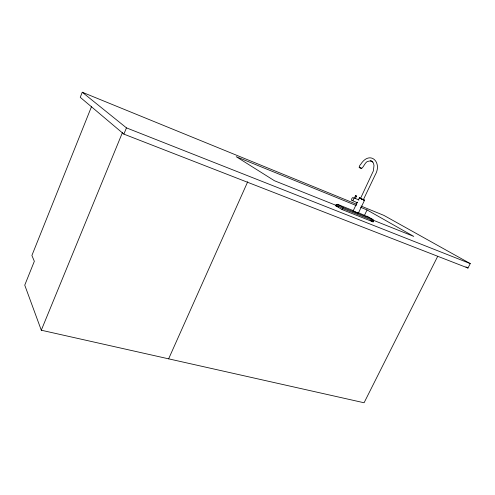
<?xml version="1.0" encoding="UTF-8"?>
<svg xmlns="http://www.w3.org/2000/svg" width="495" height="495" viewBox="0 0 495 495"><rect width="100%" height="100%" fill="white"/><g stroke="black" fill="none" stroke-linecap="round" stroke-linejoin="round"><path stroke-width="0.74" d="M367.166 216.519L357.848 212.473M353.541 210.746L337.442 204.299L336.334 204.497L335.697 205.741L342.064 209.552L373.1 221.902L373.657 220.64L373.242 219.761L367.172 216.21M356.728 204.299L82.263 92.237L80.246 97.323L123.88 134.126L467.967 268.049L470.25 263.594L383.891 215.387L361.016 206.05M91.662 106.264L31.89 255.494L34.347 261.267L24.75 285.151L41.289 330.221L364.079 402.763L437.654 256.416M41.289 330.221L122.475 132.493M123.88 134.126L126.454 127.871L82.263 92.237M168.634 358.838L247.717 181.739M342.064 209.552L343.202 207.634L372.822 219.489M354.346 198.223L355.546 195.692L355.979 195.859M355.292 198.65L356.499 196.125L355.571 195.711M362.977 199.337L364.493 200.345L358.256 213.388L353.108 210.994L357.347 202.096M358.324 200.042L359.327 197.957L360.979 198.588M361.381 198.823L360.552 198.371L373.403 170.818L373.991 165.46L373.496 163.214L372.593 161.803L372.778 162.051L371.405 161.011L371.993 161.277L370.31 160.918L370.625 160.894L368.973 161.123C364.697 160.968 363.639 168.869 360.818 168.337C358.337 167.725 359.215 165.874 360.768 164.253C369.907 149.979 382.691 162.199 375.173 174.952L363.373 199.677L359.531 197.901L361.727 198.749M364.431 215.405L367.055 209.942L360.62 207.318M364.493 200.345L359.302 197.988M364.407 200.122L361.573 198.984M353.108 210.994L354.21 211.297M360.552 198.371L361.468 198.699M359.079 167.199L359.704 167.347M356.456 196.119L356.066 195.958M126.454 127.871L470.25 263.594M336.21 205.419L274.453 180.737L236.208 156.692L356.326 205.574M372.834 220.052L413.764 236.406L367.055 209.942M335.697 205.741L338.561 206.885M373.595 220.869L342.565 208.488L336.192 204.695M351.982 200.487L357.625 202.802M354.507 198.111L358.974 199.961M354.804 211.544L355.466 211.835M356.14 212.151L358.287 213.345M360.02 167.502L360.713 167.873M363.547 199.801L364.332 200.234M465.956 266.904L467.967 268.049M370.452 220.349L373.1 221.902M337.757 204.416L343.202 207.634M361.041 168.065L361.758 168.64M353.034 200.172A1.584 0.941 -66.7 0 0 353.337 197.629A1.584 0.941 -66.7 0 0 351.611 199.374A1.584 0.941 -66.7 0 0 353.034 200.172"/></g></svg>
